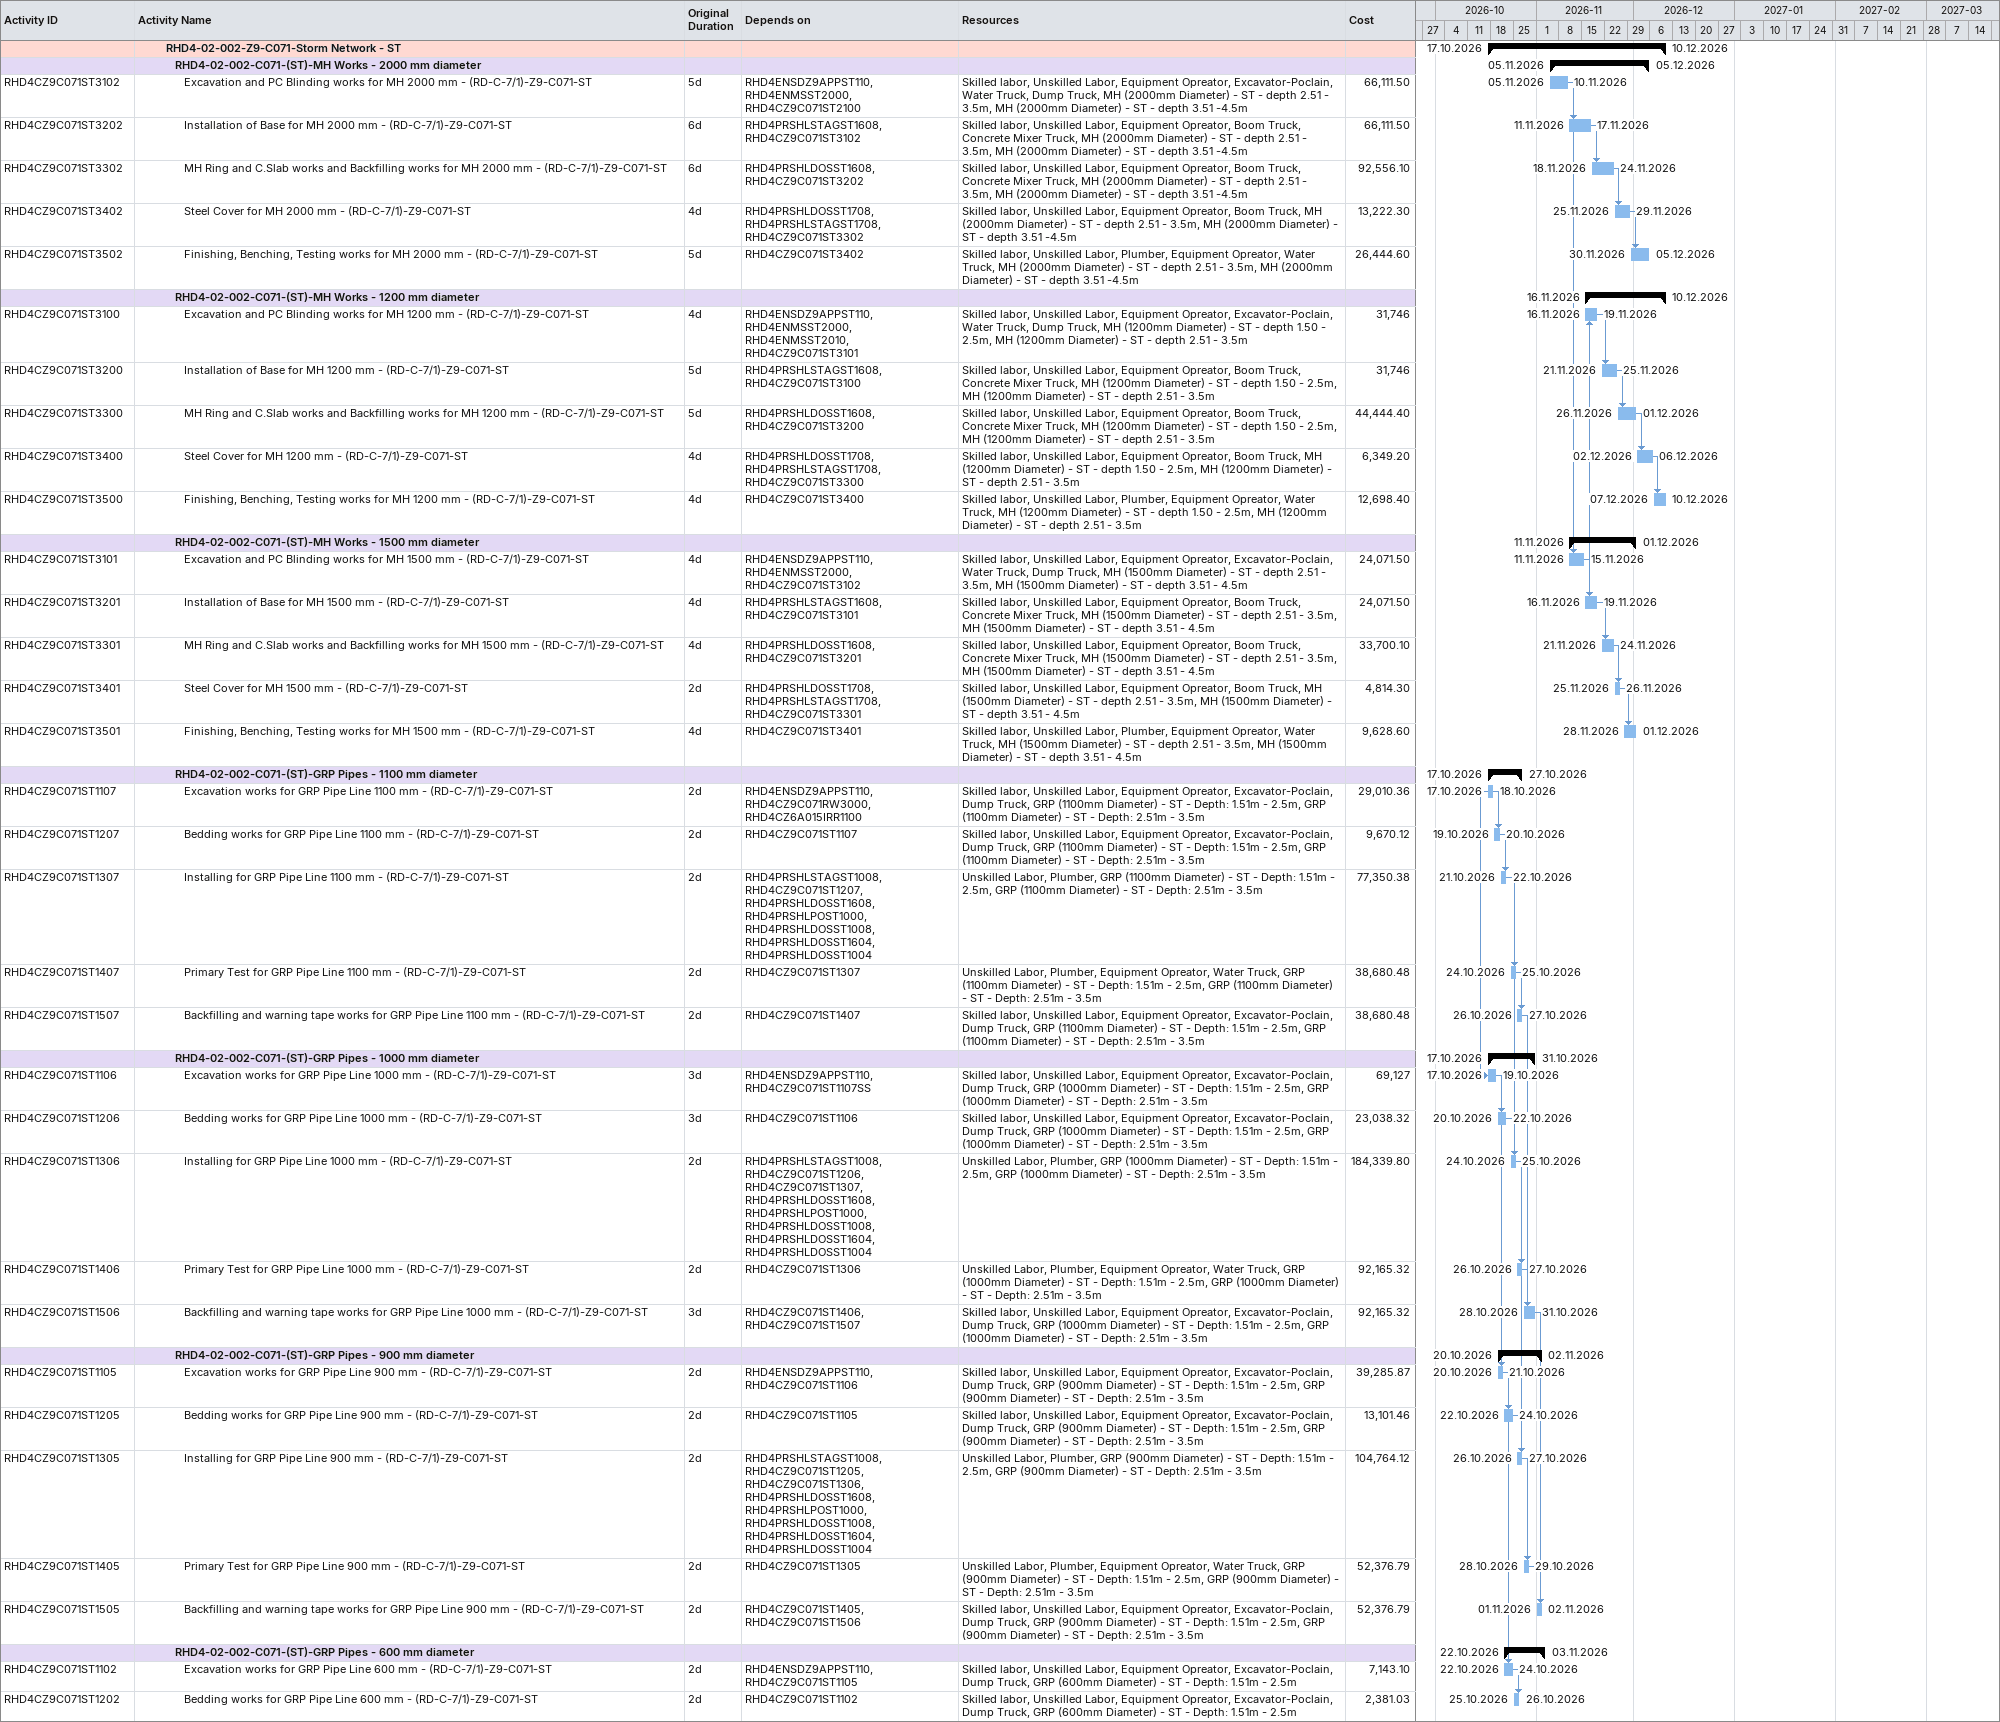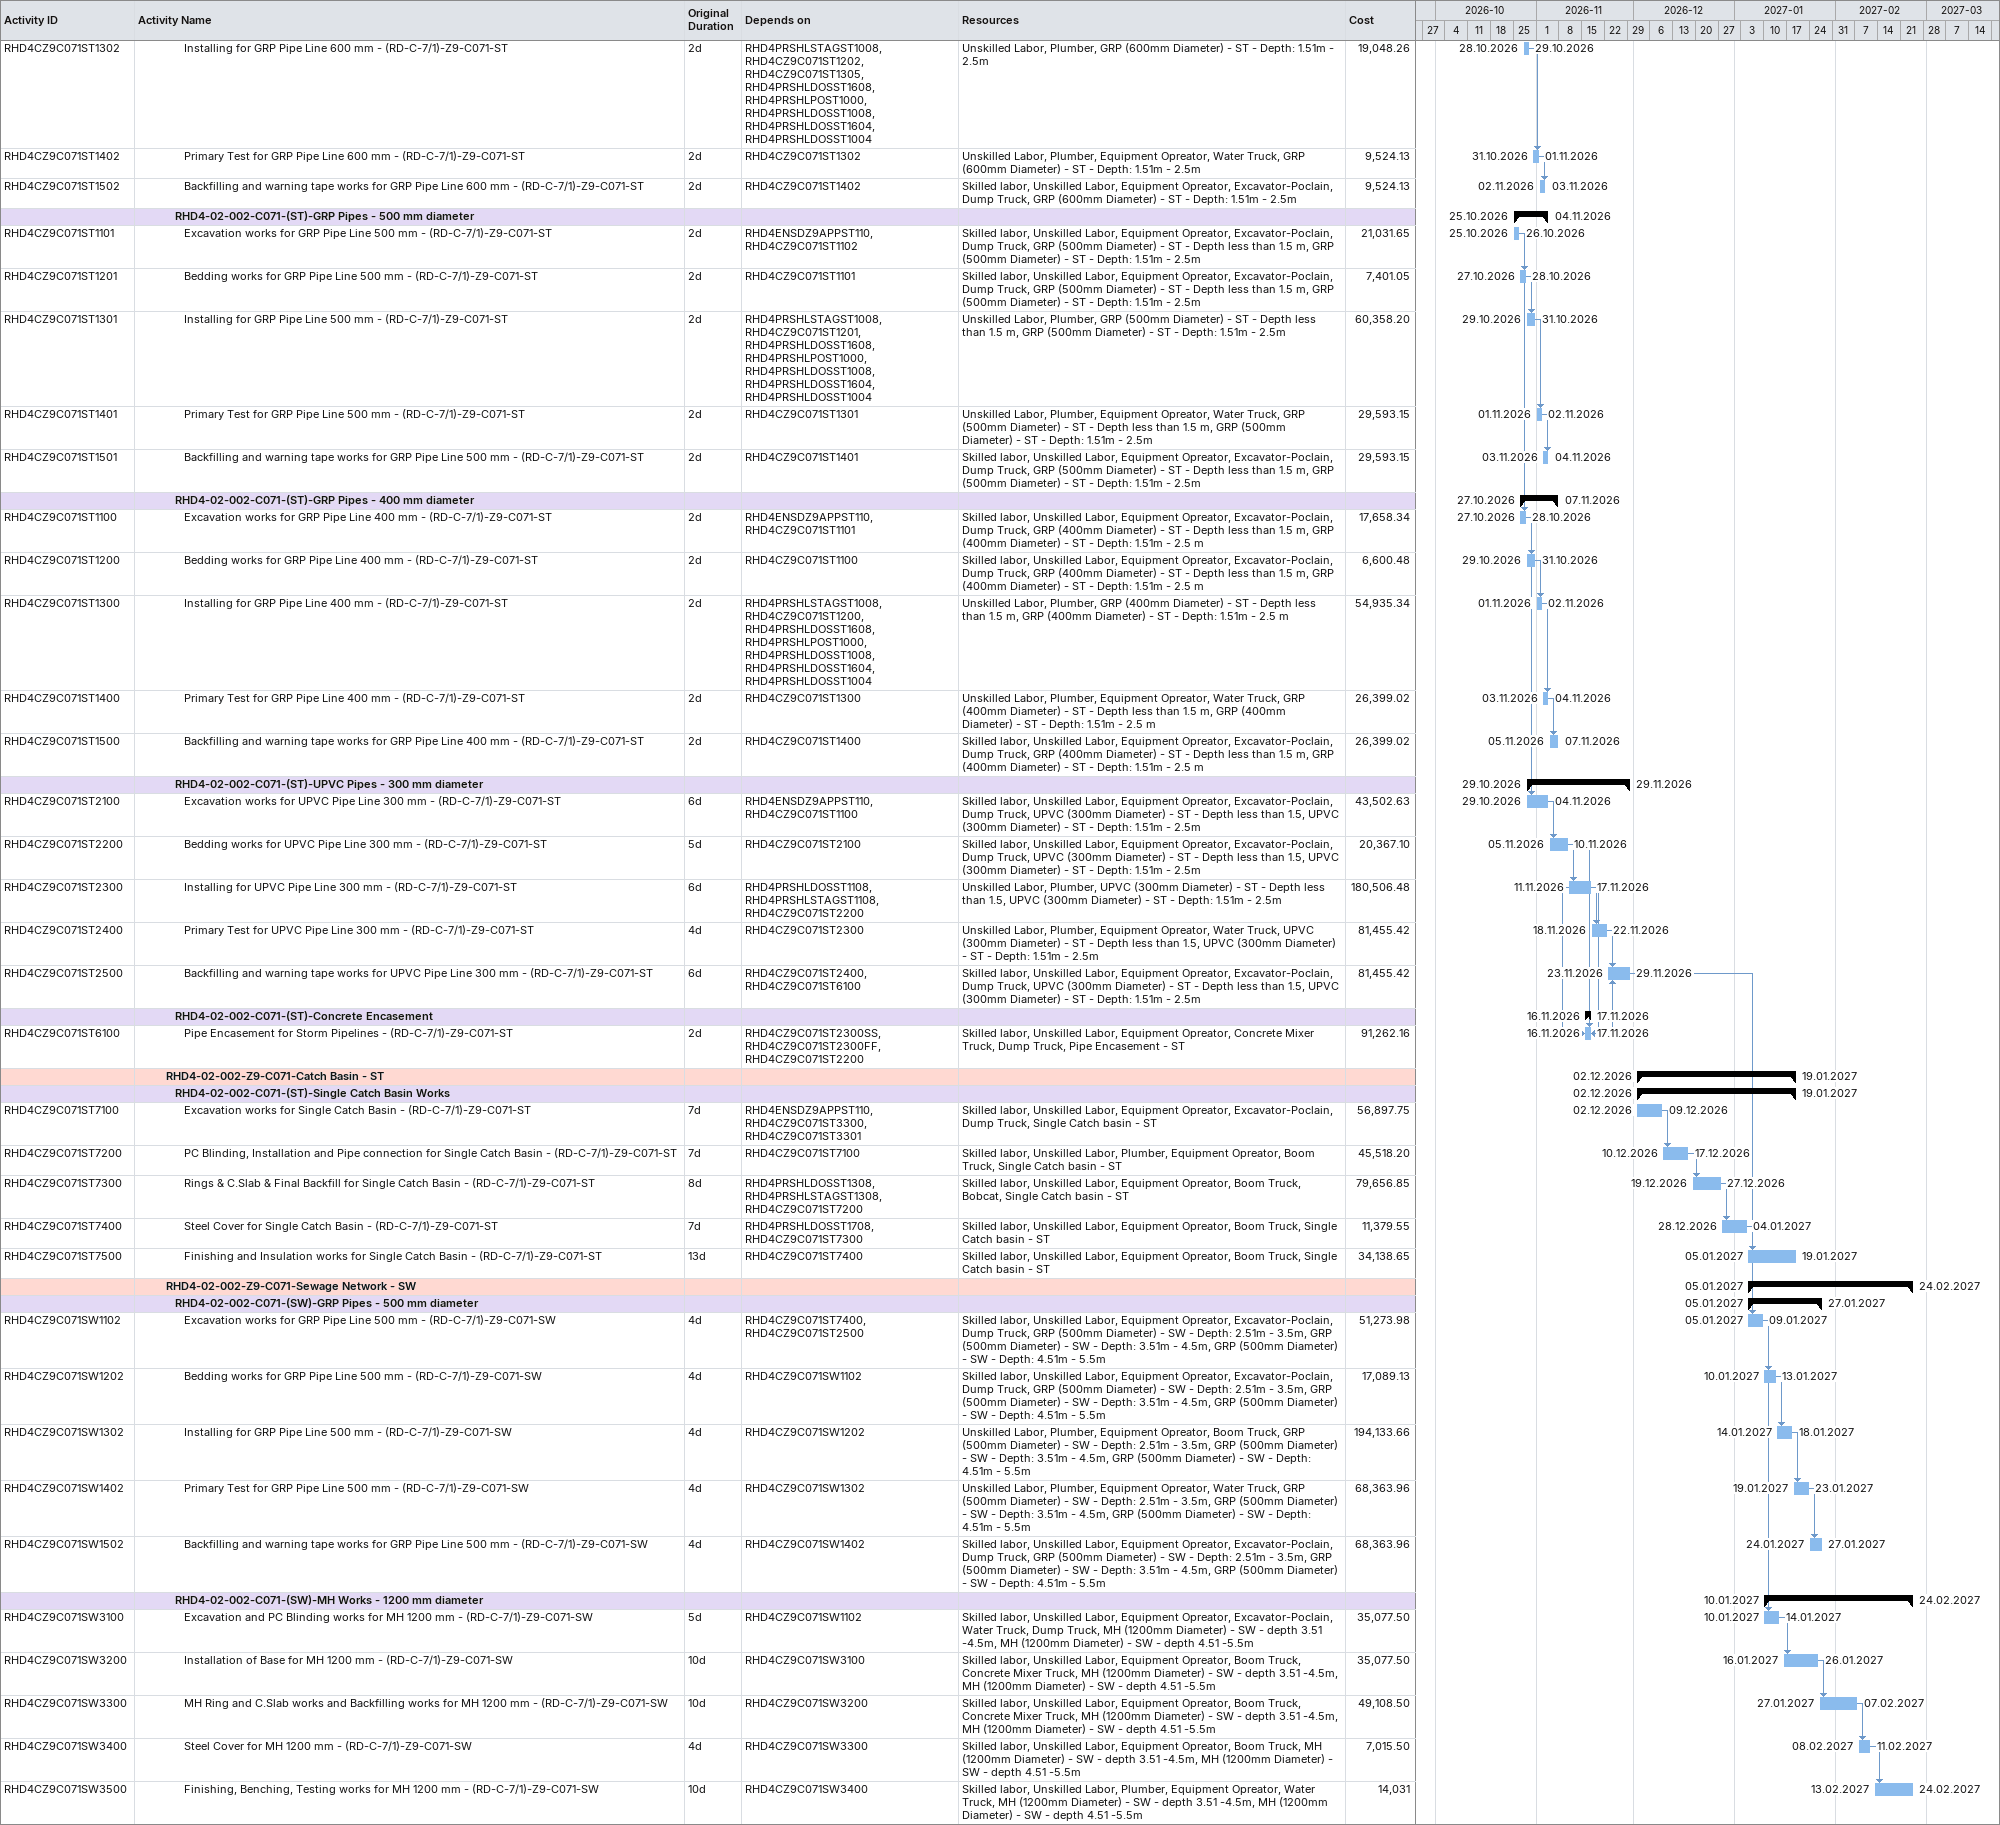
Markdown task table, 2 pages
| ID | Level | Task | Original duration | Start | Finish | Predecessors | Resources | Cost |
|---|---|---|---|---|---|---|---|---|
|  | 4 | **RHD4-02-002-Z9-C071-Storm Network - ST** |  | 2026-10-17 | 2026-12-10 |  |  |  |
|  | 5 | **RHD4-02-002-C071-(ST)-MH Works - 2000 mm diameter** |  | 2026-11-05 | 2026-12-05 |  |  |  |
| RHD4CZ9C071ST3102 | 6 | Excavation and PC Blinding works for MH 2000 mm - (RD-C-7/1)-Z9-C071-ST | 5d | 2026-11-05 | 2026-11-10 | RHD4ENSDZ9APPST110, RHD4ENMSST2000, RHD4CZ9C071ST2100 | Skilled labor, Unskilled Labor, Equipment Opreator, Excavator-Poclain, Water Truck, Dump Truck, MH (2000mm Diameter) - ST - depth 2.51 - 3.5m, MH (2000mm Diameter) - ST - depth 3.51 -4.5m | 66111.50 |
| RHD4CZ9C071ST3202 | 6 | Installation of Base for MH 2000 mm - (RD-C-7/1)-Z9-C071-ST | 6d | 2026-11-11 | 2026-11-17 | RHD4PRSHLSTAGST1608, RHD4CZ9C071ST3102 | Skilled labor, Unskilled Labor, Equipment Opreator, Boom Truck, Concrete Mixer Truck, MH (2000mm Diameter) - ST - depth 2.51 - 3.5m, MH (2000mm Diameter) - ST - depth 3.51 -4.5m | 66111.50 |
| RHD4CZ9C071ST3302 | 6 | MH Ring and C.Slab works and Backfilling works for MH 2000 mm - (RD-C-7/1)-Z9-C071-ST | 6d | 2026-11-18 | 2026-11-24 | RHD4PRSHLDOSST1608, RHD4CZ9C071ST3202 | Skilled labor, Unskilled Labor, Equipment Opreator, Boom Truck, Concrete Mixer Truck, MH (2000mm Diameter) - ST - depth 2.51 - 3.5m, MH (2000mm Diameter) - ST - depth 3.51 -4.5m | 92556.10 |
| RHD4CZ9C071ST3402 | 6 | Steel Cover for MH 2000 mm - (RD-C-7/1)-Z9-C071-ST | 4d | 2026-11-25 | 2026-11-29 | RHD4PRSHLDOSST1708, RHD4PRSHLSTAGST1708, RHD4CZ9C071ST3302 | Skilled labor, Unskilled Labor, Equipment Opreator, Boom Truck, MH (2000mm Diameter) - ST - depth 2.51 - 3.5m, MH (2000mm Diameter) - ST - depth 3.51 -4.5m | 13222.30 |
| RHD4CZ9C071ST3502 | 6 | Finishing, Benching, Testing works for MH 2000 mm - (RD-C-7/1)-Z9-C071-ST | 5d | 2026-11-30 | 2026-12-05 | RHD4CZ9C071ST3402 | Skilled labor, Unskilled Labor, Plumber, Equipment Opreator, Water Truck, MH (2000mm Diameter) - ST - depth 2.51 - 3.5m, MH (2000mm Diameter) - ST - depth 3.51 -4.5m | 26444.60 |
|  | 5 | **RHD4-02-002-C071-(ST)-MH Works - 1200 mm diameter** |  | 2026-11-16 | 2026-12-10 |  |  |  |
| RHD4CZ9C071ST3100 | 6 | Excavation and PC Blinding works for MH 1200 mm - (RD-C-7/1)-Z9-C071-ST | 4d | 2026-11-16 | 2026-11-19 | RHD4ENSDZ9APPST110, RHD4ENMSST2000, RHD4ENMSST2010, RHD4CZ9C071ST3101 | Skilled labor, Unskilled Labor, Equipment Opreator, Excavator-Poclain, Water Truck, Dump Truck, MH (1200mm Diameter) - ST - depth 1.50 - 2.5m, MH (1200mm Diameter) - ST - depth 2.51 - 3.5m | 31746 |
| RHD4CZ9C071ST3200 | 6 | Installation of Base for MH 1200 mm - (RD-C-7/1)-Z9-C071-ST | 5d | 2026-11-21 | 2026-11-25 | RHD4PRSHLSTAGST1608, RHD4CZ9C071ST3100 | Skilled labor, Unskilled Labor, Equipment Opreator, Boom Truck, Concrete Mixer Truck, MH (1200mm Diameter) - ST - depth 1.50 - 2.5m, MH (1200mm Diameter) - ST - depth 2.51 - 3.5m | 31746 |
| RHD4CZ9C071ST3300 | 6 | MH Ring and C.Slab works and Backfilling works for MH 1200 mm - (RD-C-7/1)-Z9-C071-ST | 5d | 2026-11-26 | 2026-12-01 | RHD4PRSHLDOSST1608, RHD4CZ9C071ST3200 | Skilled labor, Unskilled Labor, Equipment Opreator, Boom Truck, Concrete Mixer Truck, MH (1200mm Diameter) - ST - depth 1.50 - 2.5m, MH (1200mm Diameter) - ST - depth 2.51 - 3.5m | 44444.40 |
| RHD4CZ9C071ST3400 | 6 | Steel Cover for MH 1200 mm - (RD-C-7/1)-Z9-C071-ST | 4d | 2026-12-02 | 2026-12-06 | RHD4PRSHLDOSST1708, RHD4PRSHLSTAGST1708, RHD4CZ9C071ST3300 | Skilled labor, Unskilled Labor, Equipment Opreator, Boom Truck, MH (1200mm Diameter) - ST - depth 1.50 - 2.5m, MH (1200mm Diameter) - ST - depth 2.51 - 3.5m | 6349.20 |
| RHD4CZ9C071ST3500 | 6 | Finishing, Benching, Testing works for MH 1200 mm - (RD-C-7/1)-Z9-C071-ST | 4d | 2026-12-07 | 2026-12-10 | RHD4CZ9C071ST3400 | Skilled labor, Unskilled Labor, Plumber, Equipment Opreator, Water Truck, MH (1200mm Diameter) - ST - depth 1.50 - 2.5m, MH (1200mm Diameter) - ST - depth 2.51 - 3.5m | 12698.40 |
|  | 5 | **RHD4-02-002-C071-(ST)-MH Works - 1500 mm diameter** |  | 2026-11-11 | 2026-12-01 |  |  |  |
| RHD4CZ9C071ST3101 | 6 | Excavation and PC Blinding works for MH 1500 mm - (RD-C-7/1)-Z9-C071-ST | 4d | 2026-11-11 | 2026-11-15 | RHD4ENSDZ9APPST110, RHD4ENMSST2000, RHD4CZ9C071ST3102 | Skilled labor, Unskilled Labor, Equipment Opreator, Excavator-Poclain, Water Truck, Dump Truck, MH (1500mm Diameter) - ST - depth 2.51 - 3.5m, MH (1500mm Diameter) - ST - depth 3.51 - 4.5m | 24071.50 |
| RHD4CZ9C071ST3201 | 6 | Installation of Base for MH 1500 mm - (RD-C-7/1)-Z9-C071-ST | 4d | 2026-11-16 | 2026-11-19 | RHD4PRSHLSTAGST1608, RHD4CZ9C071ST3101 | Skilled labor, Unskilled Labor, Equipment Opreator, Boom Truck, Concrete Mixer Truck, MH (1500mm Diameter) - ST - depth 2.51 - 3.5m, MH (1500mm Diameter) - ST - depth 3.51 - 4.5m | 24071.50 |
| RHD4CZ9C071ST3301 | 6 | MH Ring and C.Slab works and Backfilling works for MH 1500 mm - (RD-C-7/1)-Z9-C071-ST | 4d | 2026-11-21 | 2026-11-24 | RHD4PRSHLDOSST1608, RHD4CZ9C071ST3201 | Skilled labor, Unskilled Labor, Equipment Opreator, Boom Truck, Concrete Mixer Truck, MH (1500mm Diameter) - ST - depth 2.51 - 3.5m, MH (1500mm Diameter) - ST - depth 3.51 - 4.5m | 33700.10 |
| RHD4CZ9C071ST3401 | 6 | Steel Cover for MH 1500 mm - (RD-C-7/1)-Z9-C071-ST | 2d | 2026-11-25 | 2026-11-26 | RHD4PRSHLDOSST1708, RHD4PRSHLSTAGST1708, RHD4CZ9C071ST3301 | Skilled labor, Unskilled Labor, Equipment Opreator, Boom Truck, MH (1500mm Diameter) - ST - depth 2.51 - 3.5m, MH (1500mm Diameter) - ST - depth 3.51 - 4.5m | 4814.30 |
| RHD4CZ9C071ST3501 | 6 | Finishing, Benching, Testing works for MH 1500 mm - (RD-C-7/1)-Z9-C071-ST | 4d | 2026-11-28 | 2026-12-01 | RHD4CZ9C071ST3401 | Skilled labor, Unskilled Labor, Plumber, Equipment Opreator, Water Truck, MH (1500mm Diameter) - ST - depth 2.51 - 3.5m, MH (1500mm Diameter) - ST - depth 3.51 - 4.5m | 9628.60 |
|  | 5 | **RHD4-02-002-C071-(ST)-GRP Pipes - 1100 mm diameter** |  | 2026-10-17 | 2026-10-27 |  |  |  |
| RHD4CZ9C071ST1107 | 6 | Excavation works for GRP Pipe Line 1100 mm - (RD-C-7/1)-Z9-C071-ST | 2d | 2026-10-17 | 2026-10-18 | RHD4ENSDZ9APPST110, RHD4CZ9C071RW3000, RHD4CZ6A015IRR1100 | Skilled labor, Unskilled Labor, Equipment Opreator, Excavator-Poclain, Dump Truck, GRP (1100mm Diameter) - ST - Depth: 1.51m - 2.5m, GRP (1100mm Diameter) - ST - Depth: 2.51m - 3.5m | 29010.36 |
| RHD4CZ9C071ST1207 | 6 | Bedding works for GRP Pipe Line 1100 mm - (RD-C-7/1)-Z9-C071-ST | 2d | 2026-10-19 | 2026-10-20 | RHD4CZ9C071ST1107 | Skilled labor, Unskilled Labor, Equipment Opreator, Excavator-Poclain, Dump Truck, GRP (1100mm Diameter) - ST - Depth: 1.51m - 2.5m, GRP (1100mm Diameter) - ST - Depth: 2.51m - 3.5m | 9670.12 |
| RHD4CZ9C071ST1307 | 6 | Installing for GRP Pipe Line 1100 mm - (RD-C-7/1)-Z9-C071-ST | 2d | 2026-10-21 | 2026-10-22 | RHD4PRSHLSTAGST1008, RHD4CZ9C071ST1207, RHD4PRSHLDOSST1608, RHD4PRSHLPOST1000, RHD4PRSHLDOSST1008, RHD4PRSHLDOSST1604, RHD4PRSHLDOSST1004 | Unskilled Labor, Plumber, GRP (1100mm Diameter) - ST - Depth: 1.51m - 2.5m, GRP (1100mm Diameter) - ST - Depth: 2.51m - 3.5m | 77350.38 |
| RHD4CZ9C071ST1407 | 6 | Primary Test for GRP Pipe Line 1100 mm - (RD-C-7/1)-Z9-C071-ST | 2d | 2026-10-24 | 2026-10-25 | RHD4CZ9C071ST1307 | Unskilled Labor, Plumber, Equipment Opreator, Water Truck, GRP (1100mm Diameter) - ST - Depth: 1.51m - 2.5m, GRP (1100mm Diameter) - ST - Depth: 2.51m - 3.5m | 38680.48 |
| RHD4CZ9C071ST1507 | 6 | Backfilling and warning tape works for GRP Pipe Line 1100 mm - (RD-C-7/1)-Z9-C071-ST | 2d | 2026-10-26 | 2026-10-27 | RHD4CZ9C071ST1407 | Skilled labor, Unskilled Labor, Equipment Opreator, Excavator-Poclain, Dump Truck, GRP (1100mm Diameter) - ST - Depth: 1.51m - 2.5m, GRP (1100mm Diameter) - ST - Depth: 2.51m - 3.5m | 38680.48 |
|  | 5 | **RHD4-02-002-C071-(ST)-GRP Pipes - 1000 mm diameter** |  | 2026-10-17 | 2026-10-31 |  |  |  |
| RHD4CZ9C071ST1106 | 6 | Excavation works for GRP Pipe Line 1000 mm - (RD-C-7/1)-Z9-C071-ST | 3d | 2026-10-17 | 2026-10-19 | RHD4ENSDZ9APPST110, RHD4CZ9C071ST1107SS | Skilled labor, Unskilled Labor, Equipment Opreator, Excavator-Poclain, Dump Truck, GRP (1000mm Diameter) - ST - Depth: 1.51m - 2.5m, GRP (1000mm Diameter) - ST - Depth: 2.51m - 3.5m | 69127 |
| RHD4CZ9C071ST1206 | 6 | Bedding works for GRP Pipe Line 1000 mm - (RD-C-7/1)-Z9-C071-ST | 3d | 2026-10-20 | 2026-10-22 | RHD4CZ9C071ST1106 | Skilled labor, Unskilled Labor, Equipment Opreator, Excavator-Poclain, Dump Truck, GRP (1000mm Diameter) - ST - Depth: 1.51m - 2.5m, GRP (1000mm Diameter) - ST - Depth: 2.51m - 3.5m | 23038.32 |
| RHD4CZ9C071ST1306 | 6 | Installing for GRP Pipe Line 1000 mm - (RD-C-7/1)-Z9-C071-ST | 2d | 2026-10-24 | 2026-10-25 | RHD4PRSHLSTAGST1008, RHD4CZ9C071ST1206, RHD4CZ9C071ST1307, RHD4PRSHLDOSST1608, RHD4PRSHLPOST1000, RHD4PRSHLDOSST1008, RHD4PRSHLDOSST1604, RHD4PRSHLDOSST1004 | Unskilled Labor, Plumber, GRP (1000mm Diameter) - ST - Depth: 1.51m - 2.5m, GRP (1000mm Diameter) - ST - Depth: 2.51m - 3.5m | 184339.80 |
| RHD4CZ9C071ST1406 | 6 | Primary Test for GRP Pipe Line 1000 mm - (RD-C-7/1)-Z9-C071-ST | 2d | 2026-10-26 | 2026-10-27 | RHD4CZ9C071ST1306 | Unskilled Labor, Plumber, Equipment Opreator, Water Truck, GRP (1000mm Diameter) - ST - Depth: 1.51m - 2.5m, GRP (1000mm Diameter) - ST - Depth: 2.51m - 3.5m | 92165.32 |
| RHD4CZ9C071ST1506 | 6 | Backfilling and warning tape works for GRP Pipe Line 1000 mm - (RD-C-7/1)-Z9-C071-ST | 3d | 2026-10-28 | 2026-10-31 | RHD4CZ9C071ST1406, RHD4CZ9C071ST1507 | Skilled labor, Unskilled Labor, Equipment Opreator, Excavator-Poclain, Dump Truck, GRP (1000mm Diameter) - ST - Depth: 1.51m - 2.5m, GRP (1000mm Diameter) - ST - Depth: 2.51m - 3.5m | 92165.32 |
|  | 5 | **RHD4-02-002-C071-(ST)-GRP Pipes - 900 mm diameter** |  | 2026-10-20 | 2026-11-02 |  |  |  |
| RHD4CZ9C071ST1105 | 6 | Excavation works for GRP Pipe Line 900 mm - (RD-C-7/1)-Z9-C071-ST | 2d | 2026-10-20 | 2026-10-21 | RHD4ENSDZ9APPST110, RHD4CZ9C071ST1106 | Skilled labor, Unskilled Labor, Equipment Opreator, Excavator-Poclain, Dump Truck, GRP (900mm Diameter) - ST - Depth: 1.51m - 2.5m, GRP (900mm Diameter) - ST - Depth: 2.51m - 3.5m | 39285.87 |
| RHD4CZ9C071ST1205 | 6 | Bedding works for GRP Pipe Line 900 mm - (RD-C-7/1)-Z9-C071-ST | 2d | 2026-10-22 | 2026-10-24 | RHD4CZ9C071ST1105 | Skilled labor, Unskilled Labor, Equipment Opreator, Excavator-Poclain, Dump Truck, GRP (900mm Diameter) - ST - Depth: 1.51m - 2.5m, GRP (900mm Diameter) - ST - Depth: 2.51m - 3.5m | 13101.46 |
| RHD4CZ9C071ST1305 | 6 | Installing for GRP Pipe Line 900 mm - (RD-C-7/1)-Z9-C071-ST | 2d | 2026-10-26 | 2026-10-27 | RHD4PRSHLSTAGST1008, RHD4CZ9C071ST1205, RHD4CZ9C071ST1306, RHD4PRSHLDOSST1608, RHD4PRSHLPOST1000, RHD4PRSHLDOSST1008, RHD4PRSHLDOSST1604, RHD4PRSHLDOSST1004 | Unskilled Labor, Plumber, GRP (900mm Diameter) - ST - Depth: 1.51m - 2.5m, GRP (900mm Diameter) - ST - Depth: 2.51m - 3.5m | 104764.12 |
| RHD4CZ9C071ST1405 | 6 | Primary Test for GRP Pipe Line 900 mm - (RD-C-7/1)-Z9-C071-ST | 2d | 2026-10-28 | 2026-10-29 | RHD4CZ9C071ST1305 | Unskilled Labor, Plumber, Equipment Opreator, Water Truck, GRP (900mm Diameter) - ST - Depth: 1.51m - 2.5m, GRP (900mm Diameter) - ST - Depth: 2.51m - 3.5m | 52376.79 |
| RHD4CZ9C071ST1505 | 6 | Backfilling and warning tape works for GRP Pipe Line 900 mm - (RD-C-7/1)-Z9-C071-ST | 2d | 2026-11-01 | 2026-11-02 | RHD4CZ9C071ST1405, RHD4CZ9C071ST1506 | Skilled labor, Unskilled Labor, Equipment Opreator, Excavator-Poclain, Dump Truck, GRP (900mm Diameter) - ST - Depth: 1.51m - 2.5m, GRP (900mm Diameter) - ST - Depth: 2.51m - 3.5m | 52376.79 |
|  | 5 | **RHD4-02-002-C071-(ST)-GRP Pipes - 600 mm diameter** |  | 2026-10-22 | 2026-11-03 |  |  |  |
| RHD4CZ9C071ST1102 | 6 | Excavation works for GRP Pipe Line 600 mm - (RD-C-7/1)-Z9-C071-ST | 2d | 2026-10-22 | 2026-10-24 | RHD4ENSDZ9APPST110, RHD4CZ9C071ST1105 | Skilled labor, Unskilled Labor, Equipment Opreator, Excavator-Poclain, Dump Truck, GRP (600mm Diameter) - ST - Depth: 1.51m - 2.5m | 7143.10 |
| RHD4CZ9C071ST1202 | 6 | Bedding works for GRP Pipe Line 600 mm - (RD-C-7/1)-Z9-C071-ST | 2d | 2026-10-25 | 2026-10-26 | RHD4CZ9C071ST1102 | Skilled labor, Unskilled Labor, Equipment Opreator, Excavator-Poclain, Dump Truck, GRP (600mm Diameter) - ST - Depth: 1.51m - 2.5m | 2381.03 |
| RHD4CZ9C071ST1302 | 6 | Installing for GRP Pipe Line 600 mm - (RD-C-7/1)-Z9-C071-ST | 2d | 2026-10-28 | 2026-10-29 | RHD4PRSHLSTAGST1008, RHD4CZ9C071ST1202, RHD4CZ9C071ST1305, RHD4PRSHLDOSST1608, RHD4PRSHLPOST1000, RHD4PRSHLDOSST1008, RHD4PRSHLDOSST1604, RHD4PRSHLDOSST1004 | Unskilled Labor, Plumber, GRP (600mm Diameter) - ST - Depth: 1.51m - 2.5m | 19048.26 |
| RHD4CZ9C071ST1402 | 6 | Primary Test for GRP Pipe Line 600 mm - (RD-C-7/1)-Z9-C071-ST | 2d | 2026-10-31 | 2026-11-01 | RHD4CZ9C071ST1302 | Unskilled Labor, Plumber, Equipment Opreator, Water Truck, GRP (600mm Diameter) - ST - Depth: 1.51m - 2.5m | 9524.13 |
| RHD4CZ9C071ST1502 | 6 | Backfilling and warning tape works for GRP Pipe Line 600 mm - (RD-C-7/1)-Z9-C071-ST | 2d | 2026-11-02 | 2026-11-03 | RHD4CZ9C071ST1402 | Skilled labor, Unskilled Labor, Equipment Opreator, Excavator-Poclain, Dump Truck, GRP (600mm Diameter) - ST - Depth: 1.51m - 2.5m | 9524.13 |
|  | 5 | **RHD4-02-002-C071-(ST)-GRP Pipes - 500 mm diameter** |  | 2026-10-25 | 2026-11-04 |  |  |  |
| RHD4CZ9C071ST1101 | 6 | Excavation works for GRP Pipe Line 500 mm - (RD-C-7/1)-Z9-C071-ST | 2d | 2026-10-25 | 2026-10-26 | RHD4ENSDZ9APPST110, RHD4CZ9C071ST1102 | Skilled labor, Unskilled Labor, Equipment Opreator, Excavator-Poclain, Dump Truck, GRP (500mm Diameter) - ST - Depth less than 1.5 m, GRP (500mm Diameter) - ST - Depth: 1.51m - 2.5m | 21031.65 |
| RHD4CZ9C071ST1201 | 6 | Bedding works for GRP Pipe Line 500 mm - (RD-C-7/1)-Z9-C071-ST | 2d | 2026-10-27 | 2026-10-28 | RHD4CZ9C071ST1101 | Skilled labor, Unskilled Labor, Equipment Opreator, Excavator-Poclain, Dump Truck, GRP (500mm Diameter) - ST - Depth less than 1.5 m, GRP (500mm Diameter) - ST - Depth: 1.51m - 2.5m | 7401.05 |
| RHD4CZ9C071ST1301 | 6 | Installing for GRP Pipe Line 500 mm - (RD-C-7/1)-Z9-C071-ST | 2d | 2026-10-29 | 2026-10-31 | RHD4PRSHLSTAGST1008, RHD4CZ9C071ST1201, RHD4PRSHLDOSST1608, RHD4PRSHLPOST1000, RHD4PRSHLDOSST1008, RHD4PRSHLDOSST1604, RHD4PRSHLDOSST1004 | Unskilled Labor, Plumber, GRP (500mm Diameter) - ST - Depth less than 1.5 m, GRP (500mm Diameter) - ST - Depth: 1.51m - 2.5m | 60358.20 |
| RHD4CZ9C071ST1401 | 6 | Primary Test for GRP Pipe Line 500 mm - (RD-C-7/1)-Z9-C071-ST | 2d | 2026-11-01 | 2026-11-02 | RHD4CZ9C071ST1301 | Unskilled Labor, Plumber, Equipment Opreator, Water Truck, GRP (500mm Diameter) - ST - Depth less than 1.5 m, GRP (500mm Diameter) - ST - Depth: 1.51m - 2.5m | 29593.15 |
| RHD4CZ9C071ST1501 | 6 | Backfilling and warning tape works for GRP Pipe Line 500 mm - (RD-C-7/1)-Z9-C071-ST | 2d | 2026-11-03 | 2026-11-04 | RHD4CZ9C071ST1401 | Skilled labor, Unskilled Labor, Equipment Opreator, Excavator-Poclain, Dump Truck, GRP (500mm Diameter) - ST - Depth less than 1.5 m, GRP (500mm Diameter) - ST - Depth: 1.51m - 2.5m | 29593.15 |
|  | 5 | **RHD4-02-002-C071-(ST)-GRP Pipes - 400 mm diameter** |  | 2026-10-27 | 2026-11-07 |  |  |  |
| RHD4CZ9C071ST1100 | 6 | Excavation works for GRP Pipe Line 400 mm - (RD-C-7/1)-Z9-C071-ST | 2d | 2026-10-27 | 2026-10-28 | RHD4ENSDZ9APPST110, RHD4CZ9C071ST1101 | Skilled labor, Unskilled Labor, Equipment Opreator, Excavator-Poclain, Dump Truck, GRP (400mm Diameter) - ST - Depth less than 1.5 m, GRP (400mm Diameter) - ST - Depth: 1.51m - 2.5 m | 17658.34 |
| RHD4CZ9C071ST1200 | 6 | Bedding works for GRP Pipe Line 400 mm - (RD-C-7/1)-Z9-C071-ST | 2d | 2026-10-29 | 2026-10-31 | RHD4CZ9C071ST1100 | Skilled labor, Unskilled Labor, Equipment Opreator, Excavator-Poclain, Dump Truck, GRP (400mm Diameter) - ST - Depth less than 1.5 m, GRP (400mm Diameter) - ST - Depth: 1.51m - 2.5 m | 6600.48 |
| RHD4CZ9C071ST1300 | 6 | Installing for GRP Pipe Line 400 mm - (RD-C-7/1)-Z9-C071-ST | 2d | 2026-11-01 | 2026-11-02 | RHD4PRSHLSTAGST1008, RHD4CZ9C071ST1200, RHD4PRSHLDOSST1608, RHD4PRSHLPOST1000, RHD4PRSHLDOSST1008, RHD4PRSHLDOSST1604, RHD4PRSHLDOSST1004 | Unskilled Labor, Plumber, GRP (400mm Diameter) - ST - Depth less than 1.5 m, GRP (400mm Diameter) - ST - Depth: 1.51m - 2.5 m | 54935.34 |
| RHD4CZ9C071ST1400 | 6 | Primary Test for GRP Pipe Line 400 mm - (RD-C-7/1)-Z9-C071-ST | 2d | 2026-11-03 | 2026-11-04 | RHD4CZ9C071ST1300 | Unskilled Labor, Plumber, Equipment Opreator, Water Truck, GRP (400mm Diameter) - ST - Depth less than 1.5 m, GRP (400mm Diameter) - ST - Depth: 1.51m - 2.5 m | 26399.02 |
| RHD4CZ9C071ST1500 | 6 | Backfilling and warning tape works for GRP Pipe Line 400 mm - (RD-C-7/1)-Z9-C071-ST | 2d | 2026-11-05 | 2026-11-07 | RHD4CZ9C071ST1400 | Skilled labor, Unskilled Labor, Equipment Opreator, Excavator-Poclain, Dump Truck, GRP (400mm Diameter) - ST - Depth less than 1.5 m, GRP (400mm Diameter) - ST - Depth: 1.51m - 2.5 m | 26399.02 |
|  | 5 | **RHD4-02-002-C071-(ST)-UPVC Pipes - 300 mm diameter** |  | 2026-10-29 | 2026-11-29 |  |  |  |
| RHD4CZ9C071ST2100 | 6 | Excavation works for UPVC Pipe Line 300 mm - (RD-C-7/1)-Z9-C071-ST | 6d | 2026-10-29 | 2026-11-04 | RHD4ENSDZ9APPST110, RHD4CZ9C071ST1100 | Skilled labor, Unskilled Labor, Equipment Opreator, Excavator-Poclain, Dump Truck, UPVC (300mm Diameter) - ST - Depth less than 1.5, UPVC (300mm Diameter) - ST - Depth: 1.51m - 2.5m | 43502.63 |
| RHD4CZ9C071ST2200 | 6 | Bedding works for UPVC Pipe Line 300 mm - (RD-C-7/1)-Z9-C071-ST | 5d | 2026-11-05 | 2026-11-10 | RHD4CZ9C071ST2100 | Skilled labor, Unskilled Labor, Equipment Opreator, Excavator-Poclain, Dump Truck, UPVC (300mm Diameter) - ST - Depth less than 1.5, UPVC (300mm Diameter) - ST - Depth: 1.51m - 2.5m | 20367.10 |
| RHD4CZ9C071ST2300 | 6 | Installing for UPVC Pipe Line 300 mm - (RD-C-7/1)-Z9-C071-ST | 6d | 2026-11-11 | 2026-11-17 | RHD4PRSHLDOSST1108, RHD4PRSHLSTAGST1108, RHD4CZ9C071ST2200 | Unskilled Labor, Plumber, UPVC (300mm Diameter) - ST - Depth less than 1.5, UPVC (300mm Diameter) - ST - Depth: 1.51m - 2.5m | 180506.48 |
| RHD4CZ9C071ST2400 | 6 | Primary Test for UPVC Pipe Line 300 mm - (RD-C-7/1)-Z9-C071-ST | 4d | 2026-11-18 | 2026-11-22 | RHD4CZ9C071ST2300 | Unskilled Labor, Plumber, Equipment Opreator, Water Truck, UPVC (300mm Diameter) - ST - Depth less than 1.5, UPVC (300mm Diameter) - ST - Depth: 1.51m - 2.5m | 81455.42 |
| RHD4CZ9C071ST2500 | 6 | Backfilling and warning tape works for UPVC Pipe Line 300 mm - (RD-C-7/1)-Z9-C071-ST | 6d | 2026-11-23 | 2026-11-29 | RHD4CZ9C071ST2400, RHD4CZ9C071ST6100 | Skilled labor, Unskilled Labor, Equipment Opreator, Excavator-Poclain, Dump Truck, UPVC (300mm Diameter) - ST - Depth less than 1.5, UPVC (300mm Diameter) - ST - Depth: 1.51m - 2.5m | 81455.42 |
|  | 5 | **RHD4-02-002-C071-(ST)-Concrete Encasement** |  | 2026-11-16 | 2026-11-17 |  |  |  |
| RHD4CZ9C071ST6100 | 6 | Pipe Encasement for Storm Pipelines - (RD-C-7/1)-Z9-C071-ST | 2d | 2026-11-16 | 2026-11-17 | RHD4CZ9C071ST2300SS, RHD4CZ9C071ST2300FF, RHD4CZ9C071ST2200 | Skilled labor, Unskilled Labor, Equipment Opreator, Concrete Mixer Truck, Dump Truck, Pipe Encasement - ST | 91262.16 |
|  | 4 | **RHD4-02-002-Z9-C071-Catch Basin - ST** |  | 2026-12-02 | 2027-01-19 |  |  |  |
|  | 5 | **RHD4-02-002-C071-(ST)-Single Catch Basin Works** |  | 2026-12-02 | 2027-01-19 |  |  |  |
| RHD4CZ9C071ST7100 | 6 | Excavation works for Single Catch Basin - (RD-C-7/1)-Z9-C071-ST | 7d | 2026-12-02 | 2026-12-09 | RHD4ENSDZ9APPST110, RHD4CZ9C071ST3300, RHD4CZ9C071ST3301 | Skilled labor, Unskilled Labor, Equipment Opreator, Excavator-Poclain, Dump Truck, Single Catch basin - ST | 56897.75 |
| RHD4CZ9C071ST7200 | 6 | PC Blinding, Installation and Pipe connection for Single Catch Basin - (RD-C-7/1)-Z9-C071-ST | 7d | 2026-12-10 | 2026-12-17 | RHD4CZ9C071ST7100 | Skilled labor, Unskilled Labor, Plumber, Equipment Opreator, Boom Truck, Single Catch basin - ST | 45518.20 |
| RHD4CZ9C071ST7300 | 6 | Rings & C.Slab & Final Backfill for Single Catch Basin - (RD-C-7/1)-Z9-C071-ST | 8d | 2026-12-19 | 2026-12-27 | RHD4PRSHLDOSST1308, RHD4PRSHLSTAGST1308, RHD4CZ9C071ST7200 | Skilled labor, Unskilled Labor, Equipment Opreator, Boom Truck, Bobcat, Single Catch basin - ST | 79656.85 |
| RHD4CZ9C071ST7400 | 6 | Steel Cover for Single Catch Basin - (RD-C-7/1)-Z9-C071-ST | 7d | 2026-12-28 | 2027-01-04 | RHD4PRSHLDOSST1708, RHD4CZ9C071ST7300 | Skilled labor, Unskilled Labor, Equipment Opreator, Boom Truck, Single Catch basin - ST | 11379.55 |
| RHD4CZ9C071ST7500 | 6 | Finishing and Insulation works for Single Catch Basin - (RD-C-7/1)-Z9-C071-ST | 13d | 2027-01-05 | 2027-01-19 | RHD4CZ9C071ST7400 | Skilled labor, Unskilled Labor, Equipment Opreator, Boom Truck, Single Catch basin - ST | 34138.65 |
|  | 4 | **RHD4-02-002-Z9-C071-Sewage Network - SW** |  | 2027-01-05 | 2027-02-24 |  |  |  |
|  | 5 | **RHD4-02-002-C071-(SW)-GRP Pipes - 500 mm diameter** |  | 2027-01-05 | 2027-01-27 |  |  |  |
| RHD4CZ9C071SW1102 | 6 | Excavation works for GRP Pipe Line 500 mm - (RD-C-7/1)-Z9-C071-SW | 4d | 2027-01-05 | 2027-01-09 | RHD4CZ9C071ST7400, RHD4CZ9C071ST2500 | Skilled labor, Unskilled Labor, Equipment Opreator, Excavator-Poclain, Dump Truck, GRP (500mm Diameter) - SW - Depth: 2.51m - 3.5m, GRP (500mm Diameter) - SW - Depth: 3.51m - 4.5m, GRP (500mm Diameter) - SW - Depth: 4.51m - 5.5m | 51273.98 |
| RHD4CZ9C071SW1202 | 6 | Bedding works for GRP Pipe Line 500 mm - (RD-C-7/1)-Z9-C071-SW | 4d | 2027-01-10 | 2027-01-13 | RHD4CZ9C071SW1102 | Skilled labor, Unskilled Labor, Equipment Opreator, Excavator-Poclain, Dump Truck, GRP (500mm Diameter) - SW - Depth: 2.51m - 3.5m, GRP (500mm Diameter) - SW - Depth: 3.51m - 4.5m, GRP (500mm Diameter) - SW - Depth: 4.51m - 5.5m | 17089.13 |
| RHD4CZ9C071SW1302 | 6 | Installing for GRP Pipe Line 500 mm - (RD-C-7/1)-Z9-C071-SW | 4d | 2027-01-14 | 2027-01-18 | RHD4CZ9C071SW1202 | Unskilled Labor, Plumber, Equipment Opreator, Boom Truck, GRP (500mm Diameter) - SW - Depth: 2.51m - 3.5m, GRP (500mm Diameter) - SW - Depth: 3.51m - 4.5m, GRP (500mm Diameter) - SW - Depth: 4.51m - 5.5m | 194133.66 |
| RHD4CZ9C071SW1402 | 6 | Primary Test for GRP Pipe Line 500 mm - (RD-C-7/1)-Z9-C071-SW | 4d | 2027-01-19 | 2027-01-23 | RHD4CZ9C071SW1302 | Unskilled Labor, Plumber, Equipment Opreator, Water Truck, GRP (500mm Diameter) - SW - Depth: 2.51m - 3.5m, GRP (500mm Diameter) - SW - Depth: 3.51m - 4.5m, GRP (500mm Diameter) - SW - Depth: 4.51m - 5.5m | 68363.96 |
| RHD4CZ9C071SW1502 | 6 | Backfilling and warning tape works for GRP Pipe Line 500 mm - (RD-C-7/1)-Z9-C071-SW | 4d | 2027-01-24 | 2027-01-27 | RHD4CZ9C071SW1402 | Skilled labor, Unskilled Labor, Equipment Opreator, Excavator-Poclain, Dump Truck, GRP (500mm Diameter) - SW - Depth: 2.51m - 3.5m, GRP (500mm Diameter) - SW - Depth: 3.51m - 4.5m, GRP (500mm Diameter) - SW - Depth: 4.51m - 5.5m | 68363.96 |
|  | 5 | **RHD4-02-002-C071-(SW)-MH Works - 1200 mm diameter** |  | 2027-01-10 | 2027-02-24 |  |  |  |
| RHD4CZ9C071SW3100 | 6 | Excavation and PC Blinding works for MH 1200 mm - (RD-C-7/1)-Z9-C071-SW | 5d | 2027-01-10 | 2027-01-14 | RHD4CZ9C071SW1102 | Skilled labor, Unskilled Labor, Equipment Opreator, Excavator-Poclain, Water Truck, Dump Truck, MH (1200mm Diameter) - SW - depth 3.51 -4.5m, MH (1200mm Diameter) - SW - depth 4.51 -5.5m | 35077.50 |
| RHD4CZ9C071SW3200 | 6 | Installation of Base for MH 1200 mm - (RD-C-7/1)-Z9-C071-SW | 10d | 2027-01-16 | 2027-01-26 | RHD4CZ9C071SW3100 | Skilled labor, Unskilled Labor, Equipment Opreator, Boom Truck, Concrete Mixer Truck, MH (1200mm Diameter) - SW - depth 3.51 -4.5m, MH (1200mm Diameter) - SW - depth 4.51 -5.5m | 35077.50 |
| RHD4CZ9C071SW3300 | 6 | MH Ring and C.Slab works and Backfilling works for MH 1200 mm - (RD-C-7/1)-Z9-C071-SW | 10d | 2027-01-27 | 2027-02-07 | RHD4CZ9C071SW3200 | Skilled labor, Unskilled Labor, Equipment Opreator, Boom Truck, Concrete Mixer Truck, MH (1200mm Diameter) - SW - depth 3.51 -4.5m, MH (1200mm Diameter) - SW - depth 4.51 -5.5m | 49108.50 |
| RHD4CZ9C071SW3400 | 6 | Steel Cover for MH 1200 mm - (RD-C-7/1)-Z9-C071-SW | 4d | 2027-02-08 | 2027-02-11 | RHD4CZ9C071SW3300 | Skilled labor, Unskilled Labor, Equipment Opreator, Boom Truck, MH (1200mm Diameter) - SW - depth 3.51 -4.5m, MH (1200mm Diameter) - SW - depth 4.51 -5.5m | 7015.50 |
| RHD4CZ9C071SW3500 | 6 | Finishing, Benching, Testing works for MH 1200 mm - (RD-C-7/1)-Z9-C071-SW | 10d | 2027-02-13 | 2027-02-24 | RHD4CZ9C071SW3400 | Skilled labor, Unskilled Labor, Plumber, Equipment Opreator, Water Truck, MH (1200mm Diameter) - SW - depth 3.51 -4.5m, MH (1200mm Diameter) - SW - depth 4.51 -5.5m | 14031 |
